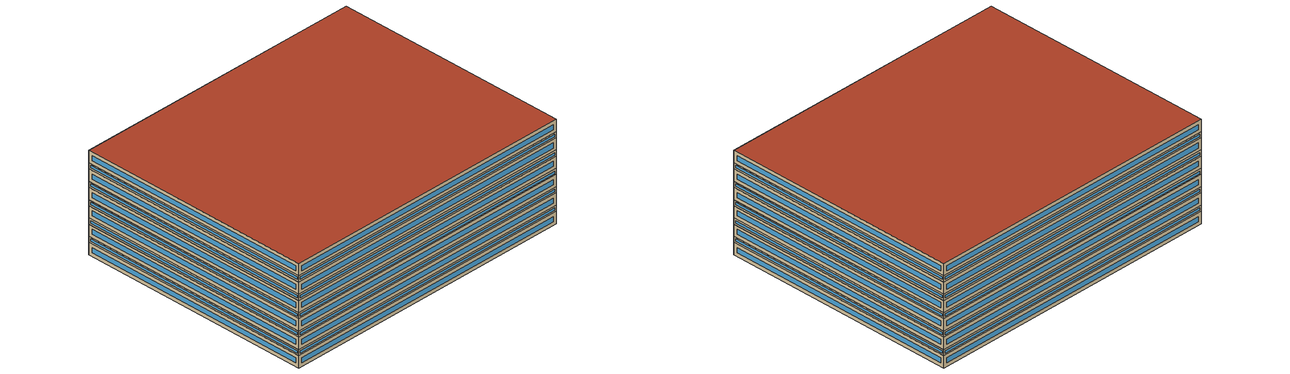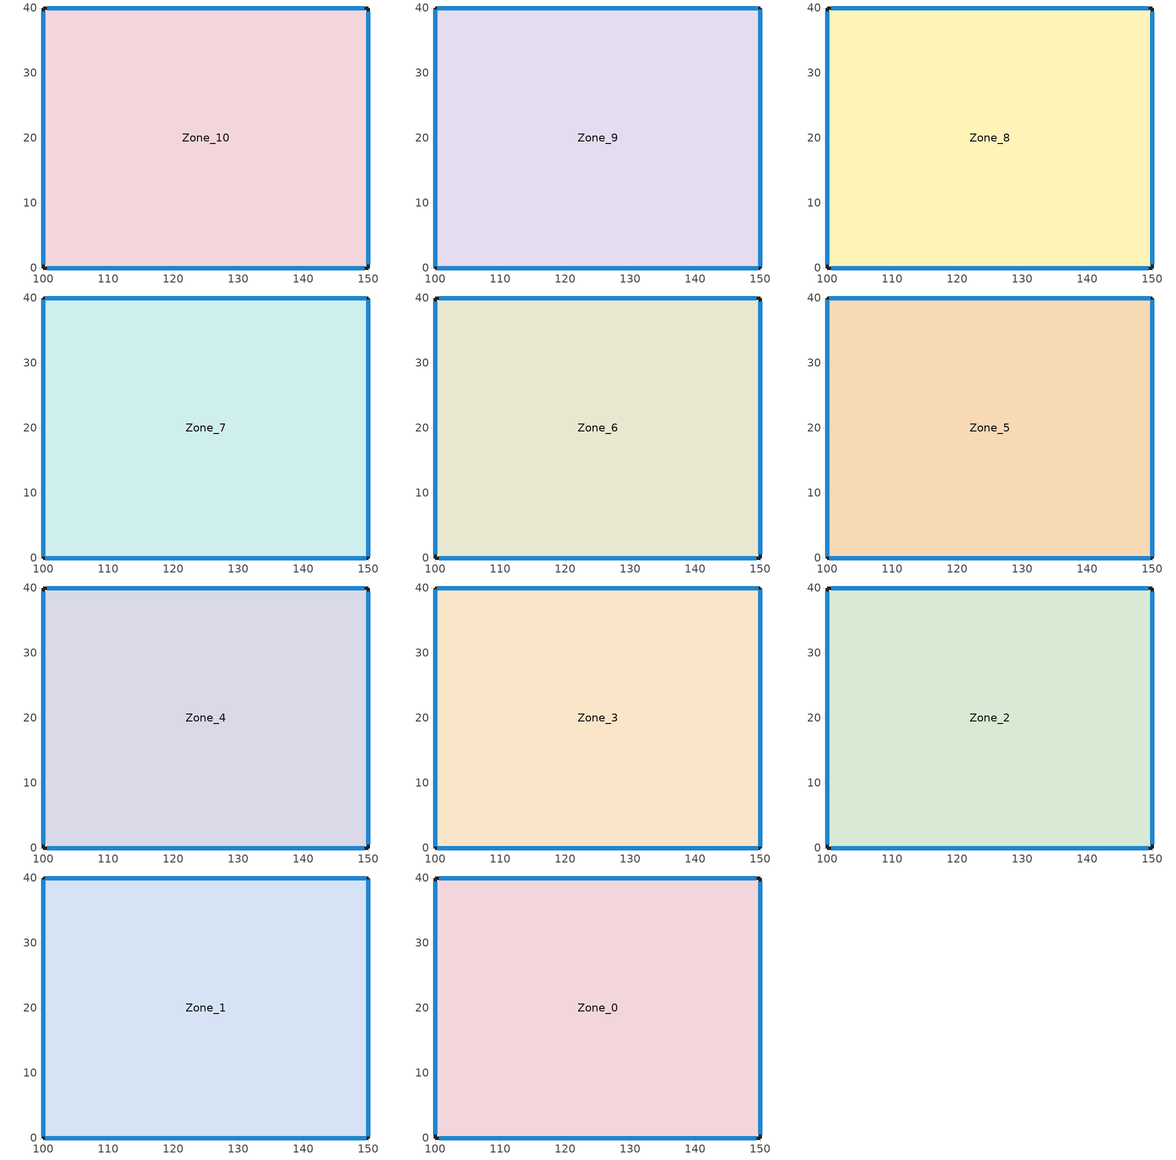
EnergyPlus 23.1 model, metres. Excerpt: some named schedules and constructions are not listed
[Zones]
Zone_10
 floor outside (90.1-2019 Nonresidential CZ 0 Exterior Floor (Mass)): 150,0 100,0 100,40 150,40 z0.5
 wall outside (90.1-2019 Nonresidential CZ 0 Exterior Wall (Mass)): 150,0 150,40 100,40 100,0 150,0 z0.5:2.5
 window (90.1-2019 Nonresidential CZ 0 Glazing (Operable)): 150,0.59 150,39.41 / 149.41,40 100.59,40 / 100,39.41 100,0.59 / 100.59,0 149.41,0 z1.09:1.91
Zone_9
 floor to Zone_10 (Interior Slab (Mass)_FLIPPED): 150,0 100,0 100,40 150,40 z2.5
 wall outside (90.1-2019 Nonresidential CZ 0 Exterior Wall (Mass)): 150,0 150,40 100,40 100,0 150,0 z2.5:3.5
 window (90.1-2019 Nonresidential CZ 0 Glazing (Operable)): 150,0.3 150,39.7 / 149.7,40 100.3,40 / 100,39.7 100,0.3 / 100.3,0 149.7,0 z2.8:3.2
Zone_8
 floor to Zone_9 (Interior Slab (Mass)_FLIPPED): 150,0 100,0 100,40 150,40 z3.5
 wall outside (90.1-2019 Nonresidential CZ 0 Exterior Wall (Mass)): 150,0 150,40 100,40 100,0 150,0 z3.5:5.5
 window (90.1-2019 Nonresidential CZ 0 Glazing (Operable)): 150,0.59 150,39.41 / 149.41,40 100.59,40 / 100,39.41 100,0.59 / 100.59,0 149.41,0 z4.09:4.91
Zone_7
 floor to Zone_8 (Interior Slab (Mass)_FLIPPED): 150,0 100,0 100,40 150,40 z5.5
 wall outside (90.1-2019 Nonresidential CZ 0 Exterior Wall (Mass)): 150,0 150,40 100,40 100,0 150,0 z5.5:6.5
 window (90.1-2019 Nonresidential CZ 0 Glazing (Operable)): 150,0.3 150,39.7 / 149.7,40 100.3,40 / 100,39.7 100,0.3 / 100.3,0 149.7,0 z5.8:6.2
Zone_6
 floor to Zone_7 (Interior Slab (Mass)_FLIPPED): 150,0 100,0 100,40 150,40 z6.5
 wall outside (90.1-2019 Nonresidential CZ 0 Exterior Wall (Mass)): 150,0 150,40 100,40 100,0 150,0 z6.5:8.5
 window (90.1-2019 Nonresidential CZ 0 Glazing (Operable)): 150,0.59 150,39.41 / 149.41,40 100.59,40 / 100,39.41 100,0.59 / 100.59,0 149.41,0 z7.09:7.91
Zone_5
 floor to Zone_6 (Interior Slab (Mass)_FLIPPED): 150,0 100,0 100,40 150,40 z8.5
 wall outside (90.1-2019 Nonresidential CZ 0 Exterior Wall (Mass)): 150,0 150,40 100,40 100,0 150,0 z8.5:9.5
 window (90.1-2019 Nonresidential CZ 0 Glazing (Operable)): 150,0.3 150,39.7 / 149.7,40 100.3,40 / 100,39.7 100,0.3 / 100.3,0 149.7,0 z8.8:9.2
Zone_4
 floor to Zone_5 (Interior Slab (Mass)_FLIPPED): 150,0 100,0 100,40 150,40 z9.5
 wall outside (90.1-2019 Nonresidential CZ 0 Exterior Wall (Mass)): 150,0 150,40 100,40 100,0 150,0 z9.5:11.5
 window (90.1-2019 Nonresidential CZ 0 Glazing (Operable)): 150,0.59 150,39.41 / 149.41,40 100.59,40 / 100,39.41 100,0.59 / 100.59,0 149.41,0 z10.09:10.91
Zone_3
 floor to Zone_4 (Interior Slab (Mass)_FLIPPED): 150,0 100,0 100,40 150,40 z11.5
 wall outside (90.1-2019 Nonresidential CZ 0 Exterior Wall (Mass)): 150,0 150,40 100,40 100,0 150,0 z11.5:12.5
 window (90.1-2019 Nonresidential CZ 0 Glazing (Operable)): 150,0.3 150,39.7 / 149.7,40 100.3,40 / 100,39.7 100,0.3 / 100.3,0 149.7,0 z11.8:12.2
Zone_2
 floor to Zone_3 (Interior Slab (Mass)_FLIPPED): 150,0 100,0 100,40 150,40 z12.5
 wall outside (90.1-2019 Nonresidential CZ 0 Exterior Wall (Mass)): 150,0 150,40 100,40 100,0 150,0 z12.5:14.5
 window (90.1-2019 Nonresidential CZ 0 Glazing (Operable)): 150,0.59 150,39.41 / 149.41,40 100.59,40 / 100,39.41 100,0.59 / 100.59,0 149.41,0 z13.09:13.91
Zone_1
 floor to Zone_2 (Interior Slab (Mass)_FLIPPED): 150,0 100,0 100,40 150,40 z14.5
 wall outside (90.1-2019 Nonresidential CZ 0 Exterior Wall (Mass)): 150,0 150,40 100,40 100,0 150,0 z14.5:15.5
 window (90.1-2019 Nonresidential CZ 0 Glazing (Operable)): 150,0.3 150,39.7 / 149.7,40 100.3,40 / 100,39.7 100,0.3 / 100.3,0 149.7,0 z14.8:15.2
Zone_0
 floor to Zone_1 (Interior Slab (Mass)_FLIPPED): 150,0 100,0 100,40 150,40 z15.5
 wall outside (90.1-2019 Nonresidential CZ 0 Exterior Wall (Mass)): 150,0 150,40 100,40 100,0 150,0 z15.5:17.5
 window (90.1-2019 Nonresidential CZ 0 Glazing (Operable)): 150,0.59 150,39.41 / 149.41,40 100.59,40 / 100,39.41 100,0.59 / 100.59,0 149.41,0 z16.09:16.91
 roof outside (90.1-2019 Nonresidential CZ 0 Exterior Roof (Mass)): 150,0 150,40 100,40 100,0 z17.5
[Construction]
Interior Slab (Mass): Acoustic Tile_0.005_Interior Slab (Mass), Concrete_0.102_Interior Slab (Mass), Carpet_0.02_Interior Slab (Mass)
[EnergyManagementSystem:Sensor] Output:Variable Index Key=Environment
Name | Output:Variable
OutdoorTemp | Site Outdoor Air Drybulb Temperature
OutdoorRelHumid | Site Outdoor Air Relative Humidity
[ZoneHVAC:IdealLoadsAirSystem] Maximum Heating Supply Air Temperature {C}=35; Minimum Cooling Supply Air Temperature {C}=12; Maximum Heating Supply Air Humidity Ratio {kgWater/kgDryAir}=0.01; Minimum Cooling Supply Air Humidity Ratio {kgWater/kgDryAir}=0.008; Heating Limit=LimitFlowRateAndCapacity; MaximumHeatingAirFlowRate [m3/s]=Autosize; MaximumSensibleHeatingCapacity [W]=Autosize; Cooling Limit=LimitFlowRateAndCapacity; MaximumCoolingAirFlowRate [m3/s]=Autosize; MaximumTotalCoolingCapacity [W]=Autosize; HeatingAvailabilitySchedule=Off; Dehumidification Control Type=Humidistat; Humidification Control Type=Humidistat; Demand Controlled Ventilation Type=OccupancySchedule; Outdoor Air Economizer Type=NoEconomizer; Heat Recovery Type=None; SensibleHeatRecoveryEffectiveness=0.7; LatentHeatRecoveryEffectiveness=0.65
Name | CoolingAvailabilitySchedule | Design Specification Outdoor Air Object
Zone_0 Ideal Loads Air | CoolAvail_Zone_0 | Zone_0MinFreshAir
Zone_1 Ideal Loads Air | CoolAvail_Zone_1 | Zone_1MinFreshAir
Zone_2 Ideal Loads Air | CoolAvail_Zone_2 | Zone_2MinFreshAir
Zone_3 Ideal Loads Air | CoolAvail_Zone_3 | Zone_3MinFreshAir
Zone_4 Ideal Loads Air | CoolAvail_Zone_4 | Zone_4MinFreshAir
Zone_5 Ideal Loads Air | CoolAvail_Zone_5 | Zone_5MinFreshAir
Zone_6 Ideal Loads Air | CoolAvail_Zone_6 | Zone_6MinFreshAir
Zone_7 Ideal Loads Air | CoolAvail_Zone_7 | Zone_7MinFreshAir
Zone_8 Ideal Loads Air | CoolAvail_Zone_8 | Zone_8MinFreshAir
Zone_9 Ideal Loads Air | CoolAvail_Zone_9 | Zone_9MinFreshAir
Zone_10 Ideal Loads Air | CoolAvail_Zone_10 | Zone_10MinFreshAir
[Schedule:Constant]
Off: Value=0
AllOn: Value=1
Zone_0Heating_SP_Sch; Zone_1Heating_SP_Sch; Zone_2Heating_SP_Sch; Zone_3Heating_SP_Sch; Zone_4Heating_SP_Sch; Zone_5Heating_SP_Sch; Zone_6Heating_SP_Sch; Zone_7Heating_SP_Sch; Zone_8Heating_SP_Sch; Zone_9Heating_SP_Sch; Zone_10Heating_SP_Sch: HeatingSetpoint=19
Zone_0Cooling_SP_Sch; Zone_1Cooling_SP_Sch; Zone_2Cooling_SP_Sch; Zone_3Cooling_SP_Sch; Zone_4Cooling_SP_Sch; Zone_5Cooling_SP_Sch; Zone_6Cooling_SP_Sch; Zone_7Cooling_SP_Sch; Zone_8Cooling_SP_Sch; Zone_9Cooling_SP_Sch; Zone_10Cooling_SP_Sch: CoolingSetpoint=26
[Schedule:Day:Hourly]
9599e706-9943-4f4a-9c24-6575d1401cb4: Fraction, 1, 1, 1, 1, 1, 1, 0.8, 0.6, 0.4, 0.4, 0.4, 0.6, 0.8, 0.6, 0.4, 0.4, 0.6, 0.8, 0.8, 0.8, 0.8, 1, 1, 1
5105515d-9b21-4281-af3d-07e03f7b6bab: Fraction, 0, 0, 0, 0, 0, 0, 1, 1, 1, 1, 1, 1, 1, 1, 1, 1, 1, 1, 1, 1, 1, 0, 0, 0
4329ee7d-c806-4c27-bd66-b579e86f0a3b: Fraction, 0.1, 0.1, 0.1, 0.1, 0.1, 0.1, 0.5, 1, 0.5, 0.5, 0.5, 1, 1, 0.5, 0.5, 0.5, 1, 1, 1, 1, 0.5, 0.5, 0.5, 0.1
45735616-b2b6-4659-9007-e98fcdeeb41a: Fraction, 1, 1, 1, 1, 1, 1, 1, 1, 0, 0, 0, 0, 0, 1, 0, 0, 0, 0, 0, 0, 0, 0, 0, 0
bee6b387-4d5e-4adb-b40b-2d77ddca55e5: Fraction, 1, 1, 1, 1, 1, 1, 1, 1, 0, 0, 0, 0, 0, 0, 0, 0, 0, 0, 0, 0, 0, 0, 0, 0
3a48376d-20cd-4bba-b36f-86c63b9ac52a: Fraction, 1, 1, 1, 1, 1, 1, 1, 1, 0, 0, 0, 1, 1, 1, 1, 1, 0, 0, 0, 0, 0, 0, 0, 1
df38ffa7-593c-4015-b16a-774c36ff343f: Fraction, 1, 1, 1, 1, 1, 1, 1, 1, 0, 0, 0, 0, 0, 0, 0, 0, 0, 0, 0, 0, 0, 0, 0, 1
b46b6d6e-4c68-48b8-a44c-f68aec9fa1f5: Fraction, 1, 1, 1, 1, 1, 1, 1, 1, 0, 0, 0, 0, 1, 1, 1, 0, 0, 0, 0, 0, 0, 0, 0, 0
6f20e371-e905-45ff-bfaf-3c4e4b2f6c1f: Fraction, 1, 1, 1, 1, 1, 1, 1, 1, 0, 0, 0, 0, 0, 0, 0, 0, 0, 0, 0, 0, 0, 0, 1, 1
d33addf9-3e4f-4066-ad29-e74b2ac8d158: Fraction, 1, 1, 1, 1, 1, 1, 1, 0, 0, 0, 0, 0, 1, 1, 1, 1, 0, 0, 0, 0, 0, 0, 0, 1
f4a2c2a8-6a30-4858-af05-fa7fe88aa03f: Fraction, 1, 1, 1, 1, 1, 1, 1, 1, 0, 0, 0, 0, 1, 1, 1, 1, 1, 0, 0, 0, 0, 0, 0, 0
123fdfc5-2a34-42e2-a59b-9266109ac945: Fraction, 1, 1, 1, 1, 1, 1, 1, 1, 0, 0, 0, 0, 1, 1, 1, 1, 1, 0, 0, 0, 0, 0, 0, 1
02765e4a-7390-4a99-a03b-117e835a0fcd: Fraction, 1, 1, 1, 1, 1, 0, 0, 0, 0, 0, 1, 1, 1, 1, 0, 0, 0, 0, 0, 0, 0, 0, 1, 1
81f3ba6f-d2af-40de-8324-ff5e4c9c1e29: Fraction, 1, 1, 1, 1, 1, 0, 0, 0, 0, 0, 0, 0, 0, 0, 0, 1, 1, 1, 1, 1, 1, 1, 1, 1
bd52deb5-58d0-44fd-8660-97501851f56e: Fraction, 1, 1, 1, 1, 1, 1, 1, 0, 0, 0, 0, 0, 0, 0, 0, 0, 0, 0, 0, 0, 0, 0, 1, 1
74daaa1f-2ec1-46a9-bae6-f6bf3065e719: Fraction, 1, 1, 1, 1, 1, 1, 1, 0, 0, 0, 0, 0, 0, 0, 0, 0, 0, 0, 0, 0, 0, 0, 0, 1
3c379e7a-4bf1-4403-b208-dc5fe1048df2: Fraction, 1, 1, 1, 1, 1, 1, 1, 1, 1, 1, 1, 0, 0, 0, 0, 0, 0, 0, 0, 0, 1, 1, 1, 1
a0fd59c7-d126-44cf-b412-6338062f7ca9: Fraction, 1, 1, 1, 1, 1, 1, 0, 0, 0, 0, 0, 0, 0, 0, 0, 0, 0, 0, 0, 0, 0, 1, 1, 1
94490f4e-fb9c-40d4-8c86-7b4855d197ab: Fraction, 1, 1, 1, 1, 0, 0, 0, 0, 0, 0, 0, 0, 0, 0, 0, 0, 0, 0, 0, 0, 0, 1, 1, 1
21b91c89-6676-400a-9a28-4d138fb9ab44: Fraction, 1, 1, 1, 1, 1, 1, 1, 1, 1, 1, 1, 1, 1, 1, 0, 0, 0, 0, 0, 0, 1, 1, 1, 1
6bde32fa-5429-49f1-963e-181384f1e10e: Fraction, 1, 1, 1, 1, 1, 1, 0, 0, 0, 0, 0, 0, 0, 0, 0, 0, 0, 0, 0, 0, 0, 0, 1, 1
0069a858-01c8-4d90-b737-f047621475dc: Fraction, 0, 1, 1, 1, 1, 1, 1, 1, 0, 0, 0, 0, 0, 1, 0, 0, 0, 0, 1, 1, 1, 1, 1, 1
8ac08239-8bdb-4184-9bfe-3cb0b5e9a97e: Fraction, 1, 1, 1, 1, 1, 1, 0, 0, 0, 0, 0, 0, 1, 1, 0, 0, 1, 1, 1, 1, 1, 1, 1, 1
f7465ff5-cc3b-4403-82c9-82521ef3cb90: Fraction, 1, 1, 1, 1, 1, 1, 1, 1, 0, 0, 0, 0, 0, 0, 0, 0, 0, 0, 0, 0, 0, 1, 1, 1
a1561be3-55ee-4e57-a287-591a479e8bf1: Fraction, 1, 1, 1, 0, 0, 0, 0, 0, 0, 0, 0, 0, 0, 0, 0, 0, 0, 0, 0, 0, 0, 0, 0, 0
b73a8764-2c93-4235-99de-2399ed545a44: Fraction, 1, 1, 1, 1, 1, 1, 1, 1, 0, 0, 0, 0, 1, 1, 1, 1, 0, 0, 0, 0, 0, 0, 0, 0
87ddf09f-0acc-4952-84e5-459877a3d10f: Fraction, 0, 0, 0, 0, 0, 0, 0, 0, 1, 1, 1, 1, 1, 1, 1, 1, 0, 0, 0, 0, 0, 0, 0, 0
5f942b04-503d-43e7-8c57-0119571af138: Fraction, 0, 0, 0, 1, 1, 1, 1, 1, 0, 0, 0, 0, 0, 0, 0, 0, 0, 0, 0, 0, 0, 0, 0, 0
b87b3b1c-751c-42fa-92db-3c0539987839: Fraction, 0, 0, 0, 1, 1, 1, 1, 1, 0, 0, 0, 0, 0, 1, 1, 1, 0, 0, 0, 0, 0, 0, 0, 0
8e94b0bc-d4b0-4aff-9e56-76a1adbb8d0a: Fraction, 0, 1, 1, 1, 1, 1, 1, 1, 0, 0, 0, 0, 0, 1, 1, 0, 0, 0, 0, 0, 0, 0, 0, 0
6896a997-09bc-4cb5-adef-ad1bdb4518cb: Fraction, 0, 0, 0, 0, 1, 1, 1, 1, 0, 0, 0, 0, 0, 0, 0, 0, 0, 0, 0, 0, 0, 0, 0, 0
e380c8b1-286c-4a9c-aa02-f7e6a70574e0: Fraction, 1, 1, 1, 1, 1, 1, 1, 1, 1, 0, 1, 1, 1, 1, 1, 1, 1, 0, 0, 1, 1, 1, 1, 1
c00eba58-7d6f-4fdd-ac65-0fd2af3947e4: Fraction, 1, 1, 1, 1, 1, 1, 1, 1, 0, 0, 0, 1, 1, 1, 1, 1, 0, 1, 1, 1, 1, 1, 1, 1
ed3caabc-092e-42be-8969-d36d5941d1e9: Fraction, 0, 1, 1, 1, 1, 1, 1, 1, 0, 0, 0, 0, 1, 1, 1, 0, 0, 0, 0, 0, 0, 0, 0, 0
bfa7a8d4-6c56-4eff-bc5e-0618cf705621: Fraction, 0, 0, 0, 0, 0, 0, 0, 0, 0, 0, 0, 0, 1, 0, 0, 0, 0, 0, 0, 0, 0, 0, 0, 0
9cbed45e-63e8-4420-9a23-7f25957aa236: Fraction, 0, 1, 1, 1, 1, 1, 1, 1, 0, 0, 0, 0, 0, 0, 0, 0, 0, 0, 0, 0, 0, 0, 0, 0
ef76ad71-7aaa-48a0-8e2c-fa70e842b56d: Fraction, 0, 1, 0, 0, 1, 0, 0, 0, 0, 0, 0, 1, 1, 1, 1, 1, 1, 0, 0, 0, 0, 0, 0, 0
a43690ce-abb1-4da6-8cce-8481ea17eb74: Fraction, 0, 0, 0, 0, 0, 0, 0, 0, 0, 0, 0, 0, 1, 0, 1, 0, 0, 0, 0, 0, 0, 0, 0, 0
9cea89d7-eb24-4dcb-80fd-6958ede221d2: Fraction, 0, 0, 0, 0, 0, 0, 0, 0, 0, 0, 0, 1, 0, 0, 1, 1, 0, 0, 0, 0, 0, 0, 0, 1
f4515d3c-328b-4c36-b737-3e4fbc606386: Fraction, 0, 0, 0, 1, 1, 1, 1, 1, 0, 0, 0, 1, 1, 1, 1, 0, 0, 0, 0, 0, 0, 1, 1, 0
d6c9fbda-9c15-47d9-b869-da36010bdc4e: Fraction, 0, 1, 1, 1, 1, 1, 1, 1, 0, 0, 0, 1, 1, 1, 1, 1, 0, 0, 1, 0, 0, 1, 1, 1
59e5be97-33a9-4e03-82cd-77cbf9fea0a8: Fraction, 1, 1, 1, 1, 1, 1, 1, 1, 0, 0, 0, 1, 1, 1, 1, 0, 0, 0, 0, 1, 0, 0, 1, 1
f5dad141-542a-48d2-b0c4-1b4ec5e46d7d: Fraction, 1, 1, 1, 1, 1, 1, 1, 1, 1, 1, 0, 0, 0, 0, 0, 0, 0, 0, 0, 1, 1, 1, 1, 1
e0329e75-8594-46f3-8365-09f184f3d3c9: Fraction, 1, 1, 1, 1, 1, 1, 1, 1, 0, 0, 0, 1, 1, 1, 1, 1, 1, 0, 1, 1, 1, 1, 1, 1
b85ddf77-71dd-4be8-8f48-0589f0cc54c9: Fraction, 1, 1, 0, 0, 1, 1, 0, 0, 0, 0, 0, 1, 0, 0, 1, 1, 0, 0, 0, 0, 0, 0, 0, 0
7c17c076-9c5c-4c49-8d7e-45ff4d4fd69f: Fraction, 0, 1, 1, 0, 1, 1, 0, 0, 0, 0, 0, 1, 1, 1, 1, 1, 1, 0, 0, 0, 0, 0, 0, 0
12a81014-9a70-4d75-962c-54732fd2817a: Fraction, 0, 0, 0, 0, 1, 1, 1, 1, 0, 0, 0, 1, 1, 1, 1, 1, 0, 0, 0, 0, 0, 0, 0, 0
c8675d83-cc90-463b-8c33-fb7fa0b07f96: Fraction, 1, 1, 1, 1, 1, 1, 1, 1, 0, 0, 0, 1, 1, 1, 1, 1, 0, 0, 0, 0, 0, 0, 0, 0
cc56d085-d39f-49b6-9984-6ebc21cebae5: Fraction, 0, 0, 1, 1, 1, 1, 1, 0, 0, 0, 0, 1, 1, 1, 1, 1, 1, 0, 0, 0, 0, 0, 0, 0
10959cd0-f199-414d-9872-cf62450d83ae: Fraction, 0, 0, 0, 0, 0, 0, 0, 0, 0, 0, 0, 0, 0, 1, 0, 0, 0, 0, 0, 0, 0, 0, 0, 0
3cb80067-d96f-4fd9-81ae-80d8df03a0bd: Fraction, 0, 0, 0, 0, 0, 0, 0, 0, 0, 0, 0, 1, 1, 1, 0, 0, 0, 0, 0, 0, 0, 0, 0, 0
d27c0b45-92c3-4db3-94aa-8d0116486a5d: Fraction, 0, 0, 0, 0, 0, 0, 0, 0, 0, 0, 0, 0, 1, 1, 1, 1, 0, 0, 0, 0, 0, 0, 0, 0
faa8700b-9fde-41c6-9d48-d74e5590db6a: Fraction, 0, 0, 0, 1, 1, 1, 1, 1, 0, 0, 0, 1, 1, 1, 1, 1, 0, 0, 0, 0, 0, 0, 0, 0
be9f164d-7db2-450c-ba37-8baf8c0ef6a5: Fraction, 1, 1, 1, 0, 1, 1, 1, 1, 0, 0, 0, 1, 1, 1, 1, 1, 1, 0, 0, 0, 0, 0, 0, 1
0efa19ce-e470-418a-8fb1-a87900ff5547: Fraction, 1, 1, 1, 1, 1, 1, 1, 1, 0, 0, 0, 1, 1, 1, 1, 1, 1, 0, 0, 0, 0, 0, 0, 1
11e1f09c-7582-4db8-b70a-5f12b58b5dc1: Fraction, 1, 1, 1, 1, 0, 0, 0, 1, 0, 0, 1, 1, 1, 1, 1, 1, 1, 0, 0, 0, 0, 0, 0, 0
8d978f04-2901-4319-afd5-be1bd5bee483: Fraction, 1, 1, 1, 1, 0, 0, 0, 0, 0, 0, 0, 1, 1, 1, 1, 1, 1, 0, 0, 0, 0, 0, 0, 0
486659df-fef1-48ce-bb1c-c3dd13010f79: Fraction, 0, 0, 0, 0, 0, 0, 0, 0, 0, 0, 0, 1, 1, 1, 1, 1, 0, 0, 0, 0, 0, 1, 1, 1
0366723c-bc0d-41cf-a795-b8832c644d88: Fraction, 1, 1, 1, 1, 1, 1, 1, 1, 1, 1, 0, 0, 0, 0, 1, 1, 0, 0, 0, 1, 1, 0, 1, 0
d8c662f0-4c6b-42ae-a5f8-e1e0e819b8d4: Fraction, 0, 1, 1, 1, 1, 1, 1, 1, 1, 1, 1, 1, 0, 1, 0, 1, 1, 1, 1, 1, 1, 1, 1, 1
562e9b33-d1b3-493e-8375-723c1353a6f5: Fraction, 1, 1, 1, 1, 1, 1, 1, 1, 0, 0, 0, 1, 0, 1, 1, 0, 0, 0, 0, 1, 0, 1, 1, 1
8a405f9d-42d0-44d9-96d0-330464419840: Fraction, 1, 1, 1, 1, 1, 1, 1, 1, 0, 0, 0, 1, 1, 1, 1, 1, 1, 1, 0, 0, 0, 0, 0, 0
f2db2952-6156-4be0-b031-513d2b609a8c: Fraction, 1, 0, 1, 1, 1, 0, 1, 1, 0, 0, 0, 1, 1, 1, 1, 1, 1, 0, 0, 0, 0, 0, 0, 0
c3d44b06-ad62-4a2a-9ce1-f80689ff660c: Fraction, 0, 0, 0, 0, 0, 1, 1, 0, 0, 0, 0, 0, 1, 1, 1, 1, 0, 0, 0, 0, 1, 1, 1, 0
26011c86-58b0-47a6-b7ac-7f8563470614: Fraction, 0, 1, 0, 1, 1, 1, 1, 1, 0, 0, 0, 1, 1, 1, 1, 1, 1, 0, 0, 0, 0, 0, 0, 0
ee257502-f434-459f-b2b2-f89f0795eda3: Fraction, 0, 1, 1, 1, 1, 1, 0, 1, 0, 0, 0, 1, 1, 1, 1, 1, 1, 1, 0, 0, 0, 0, 0, 0
5e1cf9e3-ebf4-4ece-97b1-18b0a8a31690: Fraction, 0, 0, 0, 1, 1, 1, 1, 1, 0, 0, 0, 1, 1, 1, 1, 1, 1, 1, 0, 0, 0, 0, 0, 0
263a5a61-1005-4029-ad1b-b767cfe35c9a: Fraction, 0, 0, 0, 0, 1, 1, 1, 1, 0, 0, 0, 1, 1, 1, 1, 1, 1, 1, 0, 0, 0, 0, 0, 0
b28ff34a-97d2-4053-96a5-9acbe20769d3: Fraction, 0, 0, 1, 1, 1, 1, 1, 1, 0, 0, 0, 1, 1, 1, 1, 1, 0, 1, 1, 1, 0, 1, 1, 1
63384a4c-9a77-477f-b9fc-a7fdd59f03d3: Fraction, 0, 0, 0, 0, 1, 1, 1, 1, 0, 0, 1, 1, 1, 1, 1, 1, 1, 0, 0, 0, 0, 0, 0, 0
c76344e2-4c84-49b0-b137-45472a97be06: Fraction, 0, 0, 0, 0, 0, 1, 0, 0, 0, 1, 1, 1, 1, 1, 1, 1, 1, 1, 0, 0, 0, 0, 0, 0
dacf9c4f-a16a-4dea-aa38-e56684c88150: Fraction, 0, 0, 0, 1, 1, 1, 1, 0, 0, 0, 0, 1, 1, 1, 1, 1, 1, 1, 0, 0, 0, 0, 0, 0
d44360a1-31f5-418b-95dc-6b8b4617e77d: Fraction, 1, 1, 1, 0, 1, 0, 1, 1, 0, 0, 0, 0, 1, 1, 1, 1, 1, 0, 0, 0, 0, 0, 0, 0
5390ab0d-8085-4e6a-8bdc-433647d100b4: Fraction, 0, 0, 1, 1, 1, 1, 1, 1, 0, 1, 1, 1, 1, 1, 0, 1, 0, 0, 0, 1, 0, 0, 1, 1
2b8d5e29-07b5-4375-84f3-7e73669e9175: Fraction, 1, 1, 1, 1, 1, 1, 0, 1, 0, 1, 1, 1, 1, 1, 1, 1, 1, 1, 0, 0, 0, 0, 0, 0
3a0204a8-4d5d-41e9-8140-a7a473ba1b05: Fraction, 0, 1, 1, 1, 1, 1, 0, 1, 0, 0, 0, 1, 1, 1, 0, 0, 0, 0, 0, 0, 0, 0, 0, 1
cb9b3dab-3040-43a9-9f2c-7b7c161b15a6: Fraction, 1, 1, 1, 1, 1, 1, 1, 1, 0, 1, 1, 1, 1, 1, 1, 0, 1, 0, 0, 1, 1, 1, 1, 1
a3d280ab-82f1-45d7-8cca-5a24b01e2a6f: Fraction, 1, 1, 1, 1, 1, 1, 1, 0, 0, 0, 0, 0, 1, 1, 1, 1, 0, 0, 0, 0, 0, 0, 1, 0
c001c453-f69e-448c-8d33-b542edf875d6: Fraction, 0, 0, 1, 1, 1, 1, 1, 1, 0, 1, 1, 1, 1, 1, 1, 1, 1, 1, 1, 0, 0, 0, 0, 0
191eb09b-cef3-4d27-8d14-0055ef203aa4: Fraction, 1, 1, 1, 1, 1, 1, 1, 1, 0, 0, 1, 1, 1, 0, 0, 0, 0, 0, 0, 1, 0, 1, 1, 1
8d9dd40b-f5b2-4f36-824a-397c20008174: Fraction, 1, 1, 1, 1, 1, 1, 1, 1, 0, 0, 0, 1, 1, 1, 1, 1, 0, 0, 0, 0, 0, 1, 1, 1
41e65c28-817b-4d10-8260-7fd657d4a8b6: Fraction, 1, 1, 1, 1, 1, 1, 1, 1, 0, 1, 1, 0, 1, 1, 1, 0, 0, 0, 0, 1, 1, 1, 1, 1
e3f1449a-5789-42cc-85f7-f1df5d4685aa: Fraction, 1, 1, 1, 1, 1, 1, 1, 1, 0, 0, 1, 1, 1, 1, 1, 1, 1, 1, 0, 0, 0, 0, 0, 0
b015f029-59fd-4882-8d7d-9e79fa4d0a65: Fraction, 0, 1, 1, 0, 1, 1, 1, 1, 0, 1, 1, 1, 1, 1, 1, 1, 0, 1, 1, 1, 1, 1, 1, 1
e2ee728e-757a-497b-b5b6-d78eaf94be34: Fraction, 1, 1, 0, 1, 1, 1, 1, 1, 0, 0, 1, 1, 1, 0, 0, 0, 1, 1, 0, 1, 1, 1, 1, 1
d8f13d92-78d2-4bae-a025-28c6bf115016: Fraction, 1, 1, 1, 1, 1, 1, 1, 1, 0, 0, 1, 1, 1, 1, 1, 0, 1, 1, 1, 1, 1, 1, 1, 1
c376802d-16c4-43a9-a7ce-9245a3954db4: Fraction, 1, 1, 1, 1, 1, 1, 1, 1, 1, 0, 1, 1, 1, 1, 1, 0, 1, 0, 0, 1, 1, 1, 1, 1
6a0dd6d0-2053-4e08-afd2-584c9f20a87a: Fraction, 1, 1, 1, 1, 1, 1, 1, 1, 1, 1, 1, 1, 1, 1, 0, 0, 0, 0, 0, 0, 0, 1, 1, 1
29de9b9f-1699-40cd-89d7-d4e65299d2f3: Fraction, 1, 1, 1, 1, 0, 0, 0, 0, 0, 0, 1, 1, 1, 1, 1, 1, 1, 0, 0, 0, 0, 0, 0, 0
75d18138-b2cd-4d38-b6c1-a88f72da3fcc: Fraction, 0, 1, 1, 1, 1, 1, 1, 1, 0, 0, 0, 1, 1, 1, 1, 1, 1, 1, 0, 0, 0, 0, 0, 0
bd7f5a20-327d-4547-bbc3-5b7452d7e966: Fraction, 0, 1, 0, 0, 1, 0, 1, 0, 0, 0, 1, 1, 1, 1, 1, 1, 1, 0, 0, 0, 0, 0, 0, 0
bb364aa2-3d88-425e-afcd-be4a77a556ae: Fraction, 0, 1, 1, 1, 1, 1, 1, 1, 0, 1, 1, 1, 1, 1, 1, 1, 1, 1, 0, 0, 0, 0, 0, 0
9d736532-3372-4234-86f8-cec98393f69c: Fraction, 0, 0, 0, 0, 1, 0, 0, 0, 0, 1, 1, 1, 1, 1, 1, 1, 1, 1, 1, 0, 0, 0, 0, 0
51f0637d-8233-4b49-a189-c331064c739d: Fraction, 0, 0, 0, 0, 1, 1, 0, 1, 0, 0, 1, 1, 0, 1, 1, 1, 1, 1, 1, 1, 1, 1, 1, 1
3b64f659-7a87-43c0-8593-ffb75930c7f4: Fraction, 1, 1, 1, 1, 1, 1, 1, 1, 0, 0, 0, 1, 1, 1, 1, 1, 1, 0, 0, 0, 0, 0, 0, 0
9866af8d-7ab0-4c81-8db6-ce00146023e8: Fraction, 0, 1, 1, 1, 1, 1, 1, 1, 0, 0, 1, 1, 1, 0, 0, 0, 0, 0, 0, 0, 0, 0, 0, 1
02405d4e-0d02-4eff-9657-d8f9128f4eab: Fraction, 1, 1, 1, 1, 1, 1, 1, 1, 0, 0, 1, 1, 1, 1, 1, 1, 1, 0, 1, 0, 0, 0, 0, 0
b917b18e-be4c-4d95-8ca7-ef00fec35358: Fraction, 0, 0, 0, 0, 1, 1, 0, 0, 0, 0, 1, 1, 0, 0, 0, 1, 1, 0, 0, 1, 1, 1, 1, 1
70c9cd82-fe0e-49ee-aaf4-1c8ff27f5354: Fraction, 1, 1, 1, 1, 1, 1, 1, 1, 0, 0, 0, 1, 1, 1, 1, 0, 0, 1, 1, 1, 1, 1, 1, 1
42b8bfae-4ab3-4b91-9049-5aef0e0a45b5: Fraction, 1, 1, 1, 1, 1, 1, 1, 1, 0, 0, 0, 1, 1, 1, 1, 0, 1, 1, 0, 0, 0, 0, 0, 0
9cbcde63-174f-4098-b545-8a02de437128: Fraction, 0, 0, 0, 0, 1, 0, 0, 0, 0, 1, 0, 1, 1, 1, 0, 1, 1, 1, 1, 1, 1, 1, 1, 1
19dac5b0-28fc-460c-81f9-3dbb121f2bf8: Fraction, 1, 1, 1, 1, 1, 1, 1, 1, 1, 0, 0, 1, 1, 1, 1, 1, 0, 0, 0, 0, 0, 0, 0, 0
e9c57910-916d-46b4-aea8-ffc3126c18fa: Fraction, 1, 1, 1, 1, 1, 1, 1, 1, 0, 1, 1, 1, 1, 1, 1, 0, 0, 0, 0, 0, 0, 0, 0, 0
2e73e53b-a754-47bd-965a-2e9b6a3bb011: Fraction, 1, 1, 1, 0, 1, 1, 0, 1, 0, 0, 0, 1, 1, 1, 0, 0, 0, 0, 0, 0, 0, 0, 0, 0
3f37206c-4197-45cd-98ea-0984f4deacec: Fraction, 0, 0, 0, 0, 0, 0, 0, 0, 1, 1, 1, 1, 1, 1, 1, 1, 1, 1, 1, 0, 0, 0, 0, 0
8f52b9ad-d695-459a-8123-1d00cf1d1862: Fraction, 0, 0, 0, 0, 1, 0, 1, 1, 1, 1, 1, 1, 1, 1, 1, 1, 1, 1, 0, 0, 0, 0, 0, 0
923948f4-e046-4f33-9833-6f095076ca41: Fraction, 0, 0, 0, 0, 0, 1, 1, 1, 1, 1, 1, 1, 1, 1, 1, 1, 1, 1, 1, 0, 0, 0, 0, 0
2b3fc603-4b4f-4d7a-8bc2-6e0e08bcdc7b: Fraction, 0, 0, 0, 0, 1, 0, 1, 0, 0, 1, 1, 1, 1, 1, 1, 1, 1, 1, 1, 0, 0, 0, 0, 0
2b24e0a0-77cd-4c2a-b642-03fc66f5c8b9: Fraction, 0, 0, 0, 0, 1, 1, 1, 1, 0, 1, 1, 1, 1, 1, 1, 1, 1, 1, 1, 0, 0, 0, 0, 0
106d7206-3cd6-40aa-bb3f-d1aa542cc2ae: Fraction, 0, 0, 0, 0, 0, 0, 0, 0, 1, 1, 1, 1, 1, 1, 0, 0, 0, 0, 0, 1, 0, 0, 0, 0
d8816c3b-0b15-4ece-87b0-550193ae6b3b: Fraction, 0, 1, 0, 0, 1, 0, 1, 1, 0, 1, 1, 1, 1, 0, 1, 0, 0, 0, 0, 0, 0, 0, 0, 1
90097c4d-ccdb-4846-818d-3cb2f30ef5dc: Fraction, 1, 0, 1, 1, 1, 1, 1, 0, 0, 1, 1, 1, 0, 0, 1, 1, 1, 0, 0, 0, 0, 0, 0, 0
61b5032f-cd16-4827-b89d-23ab93cb0bca: Fraction, 1, 1, 0, 1, 1, 1, 1, 1, 0, 1, 1, 1, 1, 1, 1, 0, 0, 0, 0, 0, 0, 0, 0, 0
18b198f9-c7da-4087-b865-159950c574c9: Fraction, 0, 1, 1, 1, 1, 1, 1, 1, 0, 1, 1, 1, 0, 1, 1, 1, 0, 1, 0, 1, 1, 0, 1, 0
df11aa4b-5de7-4dcf-b1b6-ac577a82ad4a: Fraction, 1, 1, 1, 1, 1, 1, 1, 1, 0, 0, 0, 0, 1, 0, 0, 0, 0, 0, 0, 0, 0, 0, 1, 0
30b9171a-7657-45ad-8017-84e6404a233f: Fraction, 1, 1, 0, 1, 1, 1, 1, 1, 0, 1, 1, 1, 1, 1, 1, 1, 1, 1, 0, 0, 0, 0, 0, 0
eef20202-03ec-4909-bd15-b857f90d6a31: Fraction, 0, 0, 0, 0, 0, 0, 0, 0, 0, 1, 1, 0, 0, 1, 1, 0, 0, 0, 0, 0, 0, 1, 1, 1
bfdf7701-11bf-443c-8628-7934162078ba: Fraction, 1, 1, 1, 1, 1, 1, 0, 0, 0, 0, 1, 1, 1, 1, 1, 1, 1, 1, 0, 0, 0, 0, 0, 0
d15e5b5d-5e37-4174-a93b-1081d327ba36: Fraction, 0, 0, 0, 0, 0, 0, 0, 0, 0, 0, 1, 1, 1, 1, 1, 1, 1, 1, 0, 0, 0, 0, 0, 0
dcbeb821-1698-4cac-b286-aea139742297: Fraction, 0, 0, 0, 1, 1, 1, 0, 0, 0, 0, 0, 0, 1, 1, 0, 0, 1, 1, 0, 0, 0, 1, 1, 1
7116dbe5-212a-4f86-9218-e9f82299a115: Fraction, 1, 1, 1, 1, 1, 1, 1, 1, 0, 1, 1, 1, 0, 0, 0, 0, 0, 0, 0, 0, 0, 0, 0, 1
38d1916f-2a8a-4ab0-92c9-4a2c45943095: Fraction, 1, 1, 1, 1, 1, 1, 1, 1, 1, 0, 0, 0, 1, 1, 1, 1, 0, 0, 0, 0, 0, 0, 1, 1
0a7de23c-0324-448c-89ba-2cd380fbd515: Fraction, 1, 1, 1, 1, 1, 1, 1, 1, 0, 0, 1, 1, 1, 1, 1, 1, 1, 0, 0, 0, 0, 0, 0, 0
2aff8466-0908-4b61-bc1a-6bceaf2a4e85: Fraction, 1, 1, 1, 1, 1, 1, 1, 1, 0, 0, 1, 1, 1, 1, 0, 0, 1, 1, 1, 1, 1, 1, 1, 1
aebfd59d-58d0-45e9-a04d-295ea184cf9d: Fraction, 1, 1, 1, 1, 1, 1, 1, 1, 0, 0, 1, 1, 1, 1, 0, 0, 0, 1, 1, 1, 1, 1, 1, 1
def8fd52-9c04-459b-b488-edd1ceb558e8: Fraction, 0, 0, 0, 0, 1, 1, 1, 1, 0, 0, 0, 0, 0, 0, 0, 0, 0, 0, 0, 0, 0, 0, 1, 1
2724fd72-7d31-4623-8ce8-dae60800fc56: Fraction, 1, 1, 1, 1, 1, 1, 1, 1, 1, 1, 1, 1, 1, 1, 1, 1, 1, 1, 1, 0, 0, 0, 0, 0
a52faff9-5955-42e7-a57b-6a64d24945f9: Fraction, 0, 0, 0, 0, 0, 0, 0, 0, 0, 0, 1, 1, 1, 1, 1, 0, 0, 0, 0, 0, 0, 1, 1, 1
51f33bcb-c1b9-4dbf-a088-91283180cc94: Fraction, 1, 1, 1, 1, 1, 1, 1, 1, 1, 0, 0, 0, 1, 1, 1, 1, 1, 0, 0, 0, 0, 0, 0, 0
f02aa9f5-7836-4d4f-86de-6ff0b72cae85: Fraction, 0, 1, 0, 0, 0, 1, 1, 1, 0, 0, 1, 1, 1, 0, 0, 0, 0, 0, 0, 0, 0, 0, 0, 0
e110b118-d81a-4b43-8216-c1da41565a46: Fraction, 1, 1, 1, 1, 1, 1, 1, 1, 1, 0, 0, 0, 0, 0, 0, 0, 1, 1, 0, 0, 0, 0, 0, 0
a215011d-4356-478b-a21d-b576fe264fa7: Fraction, 0, 0, 0, 1, 1, 0, 0, 0, 0, 1, 1, 1, 0, 0, 0, 0, 0, 0, 0, 0, 0, 0, 0, 0
516b1c36-25e3-4fd2-ba88-c9e099409a74: Fraction, 0, 0, 0, 0, 0, 0, 0, 0, 0, 1, 1, 1, 0, 0, 0, 0, 0, 0, 0, 0, 1, 1, 1, 1
2c939a17-2f24-48a6-9bbb-2f1d91a34e61: Fraction, 1, 1, 1, 1, 1, 1, 1, 1, 0, 0, 1, 1, 1, 1, 1, 1, 1, 1, 1, 0, 0, 0, 0, 0
83adf70c-07ae-41d9-8fd2-a52c17277c96: Fraction, 0, 1, 1, 1, 1, 1, 0, 0, 0, 1, 1, 1, 1, 1, 1, 1, 1, 0, 0, 0, 0, 0, 0, 0
5dda5916-6d3c-48d9-a4eb-7cd58c6ca905: Fraction, 0, 1, 1, 1, 1, 1, 1, 1, 1, 0, 0, 1, 1, 1, 1, 1, 0, 0, 0, 0, 0, 0, 0, 0
90be5a14-d185-49e9-b411-98636482d1e4: Fraction, 0, 0, 0, 0, 0, 0, 0, 0, 0, 0, 0, 0, 1, 1, 1, 1, 0, 0, 0, 0, 0, 0, 0, 1
7a625284-486a-4df8-a195-787275be78b9: Fraction, 0, 0, 0, 0, 0, 0, 0, 0, 0, 0, 0, 0, 1, 1, 1, 1, 1, 1, 0, 0, 0, 0, 0, 0
2d9d3bc2-2be8-40e2-ba93-16945def3971: Fraction, 0, 0, 1, 1, 1, 1, 1, 1, 0, 0, 0, 0, 0, 0, 0, 0, 0, 0, 0, 0, 0, 0, 0, 0
50c1e71f-3c6f-4dce-aea5-29f5db3406b0: Fraction, 0, 0, 0, 0, 0, 0, 0, 0, 0, 0, 0, 0, 0, 0, 0, 0, 0, 0, 0, 0, 0, 0, 1, 1
3b2a50bb-8273-4419-a75b-b061611c1ee3: Fraction, 0, 0, 0, 1, 1, 1, 1, 1, 1, 0, 0, 0, 0, 0, 0, 0, 1, 0, 0, 0, 0, 0, 0, 0
79654032-0147-43e8-b268-009458f05259: Fraction, 0, 0, 0, 1, 1, 1, 1, 1, 0, 0, 1, 1, 1, 1, 1, 1, 1, 0, 0, 0, 0, 0, 0, 0
033e5d23-12a7-46dc-9698-c5c22ac64766: Fraction, 0, 1, 1, 1, 1, 1, 1, 0, 0, 0, 1, 1, 1, 1, 1, 1, 1, 1, 0, 0, 0, 0, 0, 0
ca0514e6-15e5-43fc-9152-7c261e085220: Fraction, 0, 0, 0, 0, 0, 0, 0, 0, 0, 1, 1, 1, 1, 1, 1, 1, 0, 0, 0, 0, 0, 0, 0, 0
e4cf8d18-b06a-4275-8dae-d644d1fffa45: Fraction, 0, 1, 1, 1, 1, 1, 1, 1, 1, 1, 1, 0, 1, 1, 1, 1, 1, 1, 0, 0, 0, 0, 0, 0
5dfc78b0-88dd-4231-a396-0eb56cbd5de2: Fraction, 0, 1, 0, 1, 0, 0, 0, 1, 0, 0, 1, 1, 1, 1, 1, 1, 1, 1, 1, 0, 1, 1, 0, 0
ad5cdd03-fd0d-46d1-a952-4600b6bc9a7e: Fraction, 0, 0, 0, 0, 0, 0, 0, 0, 0, 0, 1, 1, 1, 1, 1, 1, 1, 1, 1, 1, 0, 0, 0, 0
ae0897ba-8887-4847-a761-27c239ed7601: Fraction, 0, 0, 0, 0, 0, 0, 0, 0, 1, 1, 1, 1, 1, 1, 1, 1, 1, 0, 0, 0, 0, 0, 0, 0
e9241817-41b8-4c97-a5ac-5b412bfbf647: Fraction, 0, 0, 0, 0, 0, 0, 0, 0, 0, 0, 1, 0, 0, 1, 1, 1, 1, 1, 1, 0, 0, 0, 0, 0
6ed750c0-6651-479f-8583-a43f3ec745a4: Fraction, 0, 0, 0, 1, 1, 0, 0, 0, 0, 1, 1, 1, 1, 0, 0, 0, 0, 0, 0, 0, 0, 0, 1, 0
ab5efb21-1b2c-4519-9a10-06b047222dca: Fraction, 0, 1, 1, 1, 1, 0, 1, 1, 0, 0, 0, 0, 1, 1, 1, 1, 1, 1, 1, 0, 0, 0, 0, 0
46cdaba4-7fc0-49bc-aa2e-e63d6e3d887b: Fraction, 0, 1, 0, 0, 1, 0, 1, 0, 0, 1, 1, 1, 1, 1, 1, 1, 1, 1, 1, 1, 0, 0, 0, 0
9b530ce9-eca5-4026-a7f3-7d5d08ebb73a: Fraction, 0, 0, 0, 0, 0, 0, 0, 0, 0, 1, 1, 1, 1, 1, 1, 1, 1, 1, 1, 1, 1, 0, 0, 0
a49a7585-76db-4f9a-93a1-7b1e433aaa8e: Fraction, 0, 0, 0, 0, 0, 0, 0, 0, 1, 1, 1, 1, 1, 1, 1, 1, 1, 1, 1, 1, 1, 0, 0, 0
bf5dcc97-0650-4216-94ab-1fe1f55276a6: Fraction, 0, 0, 0, 0, 0, 0, 0, 1, 0, 1, 0, 0, 1, 1, 1, 0, 0, 1, 0, 0, 0, 0, 0, 0
aaa1963e-e4e9-4f0a-8b44-b0072f10ddaf: Fraction, 0, 0, 0, 1, 1, 1, 1, 0, 0, 0, 0, 1, 1, 1, 1, 1, 1, 0, 0, 0, 0, 0, 0, 0
b3fd5bc3-90ed-4f8e-8d6f-127abbd410e7: Fraction, 0, 1, 0, 0, 0, 0, 0, 0, 0, 1, 1, 1, 1, 1, 1, 1, 1, 1, 1, 0, 1, 0, 0, 0
532fc8c8-b428-4593-a29f-3708c2500318: Fraction, 0, 0, 0, 0, 0, 0, 0, 0, 0, 0, 0, 1, 1, 1, 1, 1, 1, 0, 1, 1, 1, 1, 1, 0
c4eee6c1-9e5e-41c9-af96-8911827a25c9: Fraction, 0, 1, 1, 0, 1, 0, 0, 1, 0, 0, 0, 1, 1, 1, 0, 0, 1, 0, 0, 1, 1, 1, 1, 0
db590865-4fe0-4535-94e5-8bd3e82d6c2f: Fraction, 1, 1, 1, 1, 1, 1, 1, 1, 0, 0, 0, 1, 1, 1, 1, 1, 1, 1, 0, 0, 0, 0, 1, 1
4a43e340-611f-4e7f-be46-f3b1aaa300a3: Fraction, 0, 1, 0, 0, 1, 1, 1, 1, 0, 0, 1, 1, 1, 0, 0, 0, 0, 1, 0, 1, 1, 0, 1, 1
b4f70b77-5474-4961-b665-f4b872168fce: Fraction, 1, 1, 1, 1, 0, 0, 0, 0, 0, 0, 0, 1, 1, 0, 1, 1, 1, 1, 1, 0, 0, 0, 0, 0
62a84dcf-005e-479f-bf49-5971cac001d6: Fraction, 0, 0, 0, 0, 1, 1, 1, 1, 1, 0, 1, 1, 1, 0, 1, 1, 1, 0, 0, 0, 0, 0, 0, 0
95043a9f-ae9f-4096-93dd-0030d5745bee: Fraction, 0, 1, 1, 1, 1, 1, 1, 1, 0, 0, 0, 1, 1, 1, 1, 1, 0, 0, 0, 0, 0, 0, 0, 0
71b5a1bf-89df-478a-94ba-3e6d224b1fce: Fraction, 0, 0, 0, 0, 0, 0, 0, 0, 0, 0, 0, 1, 1, 0, 1, 1, 1, 1, 0, 0, 0, 0, 0, 0
067f6a9f-440f-4da4-bc3c-4016dbe239e3: Fraction, 0, 0, 0, 0, 0, 0, 0, 0, 0, 1, 0, 1, 1, 1, 1, 1, 1, 1, 0, 0, 0, 0, 0, 0
51920650-d57b-432c-8473-77c249c60af3: Fraction, 0, 0, 0, 0, 0, 0, 0, 0, 0, 0, 1, 1, 1, 0, 1, 1, 1, 1, 0, 0, 0, 0, 0, 0
4e089610-16fc-4de8-8654-57ed60320646: Fraction, 0, 0, 0, 0, 0, 0, 1, 1, 1, 0, 1, 0, 0, 0, 0, 0, 0, 0, 0, 1, 0, 0, 0, 0
3a8ff466-1572-43e3-b7c1-fb57bae7e5f6: Fraction, 1, 0, 0, 0, 1, 0, 0, 0, 0, 0, 1, 1, 0, 1, 1, 1, 1, 0, 0, 0, 0, 0, 0, 0
af582de9-854c-4b27-ac37-ec64c0e964a6: Fraction, 0, 0, 0, 0, 0, 0, 0, 0, 0, 1, 1, 1, 0, 0, 1, 1, 1, 1, 0, 0, 0, 0, 0, 0
9561be1d-9728-4a63-9683-414e658ba770: Fraction, 0, 0, 0, 0, 0, 0, 0, 0, 0, 1, 1, 1, 1, 1, 1, 1, 1, 1, 1, 0, 0, 0, 0, 0
0c5d451c-b26a-42e6-8045-81209f73361d: Fraction, 0, 0, 0, 0, 0, 0, 0, 0, 0, 1, 1, 1, 0, 0, 1, 1, 1, 0, 0, 0, 0, 0, 0, 0
13c9dcf3-7c3c-4939-99bc-a66501a51218: Fraction, 0, 0, 0, 0, 1, 0, 0, 0, 0, 0, 1, 1, 1, 1, 1, 1, 1, 1, 0, 0, 0, 0, 1, 0
bd35f572-6c14-4c75-a87f-39b822fabd9c: Fraction, 0, 1, 1, 1, 1, 1, 1, 0, 0, 0, 1, 1, 1, 0, 0, 0, 0, 0, 1, 1, 1, 1, 1, 1
a0464ed6-f6ce-463c-902f-f49dfcaf50e5: Fraction, 1, 1, 1, 1, 1, 1, 0, 0, 0, 0, 1, 1, 1, 0, 1, 1, 1, 1, 0, 0, 0, 0, 0, 0
1a058e7b-2432-44ee-a387-212f9af2a98e: Fraction, 0, 1, 1, 1, 1, 1, 1, 1, 0, 0, 0, 0, 0, 0, 1, 1, 0, 0, 0, 0, 0, 0, 0, 0
89cbe1b4-be8d-420b-ad1d-481134bae030: Fraction, 1, 0, 1, 1, 1, 1, 1, 1, 0, 0, 1, 1, 1, 1, 1, 1, 1, 1, 1, 1, 1, 1, 1, 1
e2c5f702-147f-4f45-8f93-eb151656052a: Fraction, 1, 1, 1, 1, 1, 1, 1, 1, 1, 1, 0, 0, 1, 0, 0, 0, 0, 0, 0, 0, 0, 0, 0, 1
e8feb143-6619-4e44-abe4-59084b4926e8: Fraction, 1, 1, 1, 1, 1, 1, 1, 1, 0, 0, 0, 0, 0, 0, 1, 1, 0, 0, 0, 0, 1, 0, 0, 1
d6372546-09e3-4d54-a7ad-aef5bb923712: Fraction, 1, 1, 1, 1, 1, 1, 1, 1, 0, 0, 0, 0, 0, 0, 1, 1, 0, 0, 0, 0, 0, 0, 0, 0
bc1f5db8-0343-4289-98cc-e794d962400e: Fraction, 0, 1, 0, 1, 1, 1, 1, 1, 0, 0, 0, 1, 1, 1, 0, 0, 0, 0, 0, 0, 0, 0, 0, 0
8e44327a-f274-4954-8564-baa047c96d54: Fraction, 0, 1, 1, 1, 1, 1, 1, 1, 1, 0, 0, 1, 1, 1, 1, 1, 1, 0, 0, 0, 0, 0, 0, 0
5ebd543f-653b-4453-a2d1-aa20cdf9a81a: Fraction, 0, 0, 0, 1, 1, 1, 1, 1, 0, 0, 0, 1, 1, 1, 1, 1, 1, 1, 1, 0, 0, 0, 0, 0
bec830b0-02b2-4883-9ad5-dd031b4d9da0: Fraction, 0, 0, 0, 1, 1, 1, 1, 1, 0, 0, 1, 1, 1, 0, 1, 1, 1, 0, 1, 1, 1, 1, 1, 1
ac1a399e-7844-498d-8094-53b89d6a8a63: Fraction, 1, 0, 1, 1, 1, 1, 1, 1, 0, 0, 0, 0, 1, 0, 1, 0, 0, 0, 0, 0, 0, 0, 0, 0
b0a6c523-17be-4de8-a007-4749900e1979: Fraction, 0, 0, 0, 0, 0, 0, 0, 0, 0, 0, 0, 0, 0, 1, 1, 1, 0, 0, 0, 0, 0, 0, 0, 0
89440362-d1a5-4c98-b4b5-20ca6e0c723e: Fraction, 0, 0, 0, 0, 1, 0, 0, 0, 0, 0, 0, 1, 1, 1, 1, 1, 1, 0, 0, 0, 0, 0, 0, 0
9bd72d2d-7662-4cc1-85ea-05f916025e89: Fraction, 0, 0, 0, 0, 1, 0, 0, 0, 0, 1, 1, 0, 0, 1, 1, 1, 1, 1, 1, 1, 1, 1, 1, 1
e36e2bb7-caca-44e1-8e18-b27da54db28d: Fraction, 1, 1, 1, 1, 1, 1, 1, 1, 1, 0, 0, 1, 0, 1, 1, 1, 1, 1, 1, 0, 0, 0, 0, 1
52f27922-8312-42f5-9ce3-bbaede20f962: Fraction, 1, 1, 1, 1, 1, 1, 1, 1, 0, 0, 0, 0, 0, 0, 1, 1, 1, 0, 0, 0, 0, 0, 0, 0
d69800f2-0a2a-4179-96c9-3c352552a6cb: Fraction, 0, 0, 1, 0, 0, 0, 0, 1, 0, 0, 0, 0, 0, 1, 1, 1, 1, 0, 0, 0, 0, 0, 1, 0
a7b39a6e-c28e-400f-b0cb-b89a44eba3be: Fraction, 0, 0, 1, 1, 1, 1, 1, 1, 0, 0, 0, 1, 1, 1, 1, 1, 1, 1, 0, 0, 0, 0, 0, 0
3c63a5d8-3374-4310-95cc-48742d6db97b: Fraction, 0, 0, 1, 1, 1, 1, 1, 1, 0, 0, 1, 1, 1, 1, 1, 1, 1, 1, 1, 0, 0, 0, 0, 0
3a47506a-f390-4411-a07b-474aca295586: Fraction, 0, 0, 1, 1, 1, 1, 1, 1, 0, 1, 1, 1, 1, 1, 1, 1, 1, 1, 0, 0, 0, 0, 0, 0
9bbad1f3-deb7-427f-9d25-8d7d36413950: Fraction, 0, 0, 1, 1, 1, 1, 1, 1, 0, 0, 1, 1, 1, 1, 1, 1, 1, 1, 0, 0, 0, 0, 0, 0
53c1ea5d-1ebb-48b4-bd44-e5e57a493b47: Fraction, 0, 0, 1, 1, 1, 1, 1, 1, 0, 1, 0, 1, 1, 1, 1, 1, 1, 1, 0, 0, 0, 0, 0, 0
571e5022-c7a9-4193-872e-adb23b875967: Fraction, 0, 0, 0, 0, 0, 0, 0, 0, 0, 0, 0, 1, 1, 1, 1, 1, 1, 1, 0, 0, 0, 0, 0, 0
fd1eebb7-ae25-4a0b-9ae9-f39244b66f8c: Fraction, 0, 0, 0, 0, 0, 0, 0, 0, 0, 1, 1, 1, 1, 1, 1, 1, 1, 0, 0, 0, 0, 0, 0, 0
b8639eff-2515-4373-8ad7-ac73a9e1f874: Fraction, 0, 1, 1, 1, 1, 1, 1, 1, 1, 1, 1, 1, 0, 0, 0, 1, 1, 0, 0, 0, 0, 0, 0, 0
7184da34-240c-4b6d-93ce-fbc2130ab747: Fraction, 0, 1, 0, 1, 1, 1, 1, 1, 1, 0, 0, 0, 1, 1, 1, 1, 1, 0, 0, 0, 0, 0, 0, 1
dc97af03-2384-4bb0-99b3-728cf9247e1d: Fraction, 0, 0, 0, 1, 1, 1, 0, 1, 0, 0, 0, 1, 0, 0, 0, 0, 0, 0, 0, 0, 0, 0, 0, 0
3a76f166-5242-40e2-934c-137b1db0427f: Fraction, 1, 1, 1, 1, 1, 1, 1, 1, 0, 0, 0, 1, 1, 0, 0, 0, 0, 0, 0, 0, 0, 0, 0, 0
603d38bc-9358-45a7-b500-89b06c01529a: Fraction, 0, 0, 0, 0, 0, 0, 1, 1, 0, 0, 0, 0, 1, 1, 1, 0, 0, 0, 0, 0, 0, 0, 0, 0
4439b08b-b3b5-4bb0-872a-ef064c6df472: Fraction, 0, 0, 1, 1, 1, 1, 1, 1, 0, 0, 0, 0, 1, 1, 1, 1, 0, 0, 0, 0, 0, 0, 0, 0
961611fc-6cb6-40a5-a8bc-84e99b759f59: Fraction, 0, 0, 0, 1, 1, 1, 0, 0, 0, 0, 0, 1, 1, 1, 1, 1, 1, 1, 0, 0, 0, 0, 0, 0
5a908684-f9cf-45b4-b5b8-ae8a123e500a: Fraction, 0, 0, 0, 1, 1, 1, 0, 0, 0, 0, 1, 1, 1, 1, 1, 1, 1, 1, 1, 0, 0, 0, 0, 0
51099a20-6c29-4076-87bc-da8d38a44a4c: Fraction, 0, 0, 0, 0, 0, 1, 1, 0, 0, 0, 0, 0, 0, 0, 0, 0, 0, 0, 0, 0, 0, 0, 0, 0
9f34e41f-fa0a-4cca-84f2-8a4b7e5c9fff: Fraction, 0, 0, 0, 0, 0, 0, 0, 0, 0, 0, 0, 0, 1, 0, 1, 1, 1, 1, 0, 0, 0, 0, 0, 0
2e3ce53a-b27f-4b19-865a-8a59f8f3d9be: Fraction, 0, 0, 0, 0, 0, 1, 1, 1, 0, 0, 0, 1, 1, 1, 1, 1, 0, 0, 0, 0, 0, 0, 0, 0
fb570989-6d79-4e23-96a0-bc028a045480: Fraction, 0, 0, 0, 0, 0, 0, 0, 0, 0, 1, 0, 1, 1, 1, 0, 1, 0, 0, 0, 0, 0, 0, 0, 0
33920dee-67d3-4b8c-8265-b6fee3f7193f: Fraction, 0, 0, 0, 0, 1, 0, 1, 0, 0, 0, 1, 1, 1, 0, 1, 1, 1, 0, 0, 0, 1, 1, 1, 1
4d3eb448-9b0c-49e7-af43-dd11c7dbcc7f: Fraction, 1, 1, 0, 0, 1, 1, 1, 1, 0, 0, 0, 0, 0, 0, 0, 0, 0, 0, 0, 0, 0, 0, 0, 0
14827110-bb91-4569-9464-842db7c2f4c9: Fraction, 0, 0, 0, 0, 0, 1, 0, 1, 0, 0, 0, 1, 1, 1, 1, 1, 0, 0, 0, 1, 1, 1, 1, 1
4415725f-ac32-4013-943e-1ba89236a3ae: Fraction, 1, 1, 1, 0, 0, 1, 1, 1, 0, 0, 0, 0, 0, 0, 0, 0, 0, 0, 0, 0, 0, 0, 0, 0
cde782c4-b684-40ae-8943-953bc67c3267: Fraction, 0, 0, 0, 0, 1, 0, 1, 1, 1, 0, 0, 0, 1, 0, 0, 0, 0, 0, 0, 0, 0, 0, 0, 0
680fbcb8-d65b-47a6-8f7d-5d6d7eec2a61: Fraction, 0, 0, 0, 1, 0, 0, 0, 0, 0, 0, 0, 1, 1, 0, 1, 1, 0, 1, 0, 0, 0, 0, 0, 0
a5b1e0ee-6456-494a-ac05-9d128e00ea1b: Fraction, 0, 0, 0, 0, 0, 0, 0, 0, 0, 0, 0, 1, 1, 0, 0, 0, 0, 0, 0, 0, 0, 0, 0, 1
e6622f1f-2e6a-4cb0-9cfe-3307bc4e7330: Fraction, 1, 0, 1, 1, 1, 1, 1, 1, 0, 0, 0, 1, 1, 1, 1, 1, 0, 0, 0, 0, 0, 0, 0, 0
ba0a8b03-b524-4944-950f-25f97ced0e71: Fraction, 0, 1, 1, 1, 1, 1, 1, 1, 0, 0, 1, 0, 0, 0, 1, 0, 0, 0, 0, 0, 1, 1, 1, 1
5e71a3d9-717c-4ec3-b2c5-cc67a8577d65: Fraction, 1, 1, 1, 0, 1, 0, 0, 0, 0, 0, 0, 0, 1, 1, 1, 1, 0, 1, 0, 0, 0, 0, 0, 0
0d333b0c-b992-4e52-952e-bc08f7f16e68: Fraction, 0, 0, 0, 0, 0, 0, 1, 1, 0, 0, 0, 1, 1, 0, 0, 0, 0, 0, 0, 0, 0, 0, 0, 0
c7fc317e-73be-4404-b4ac-a850ff035b45: Fraction, 0, 1, 1, 1, 1, 1, 0, 1, 1, 1, 1, 0, 0, 0, 0, 0, 0, 0, 0, 0, 0, 0, 0, 0
